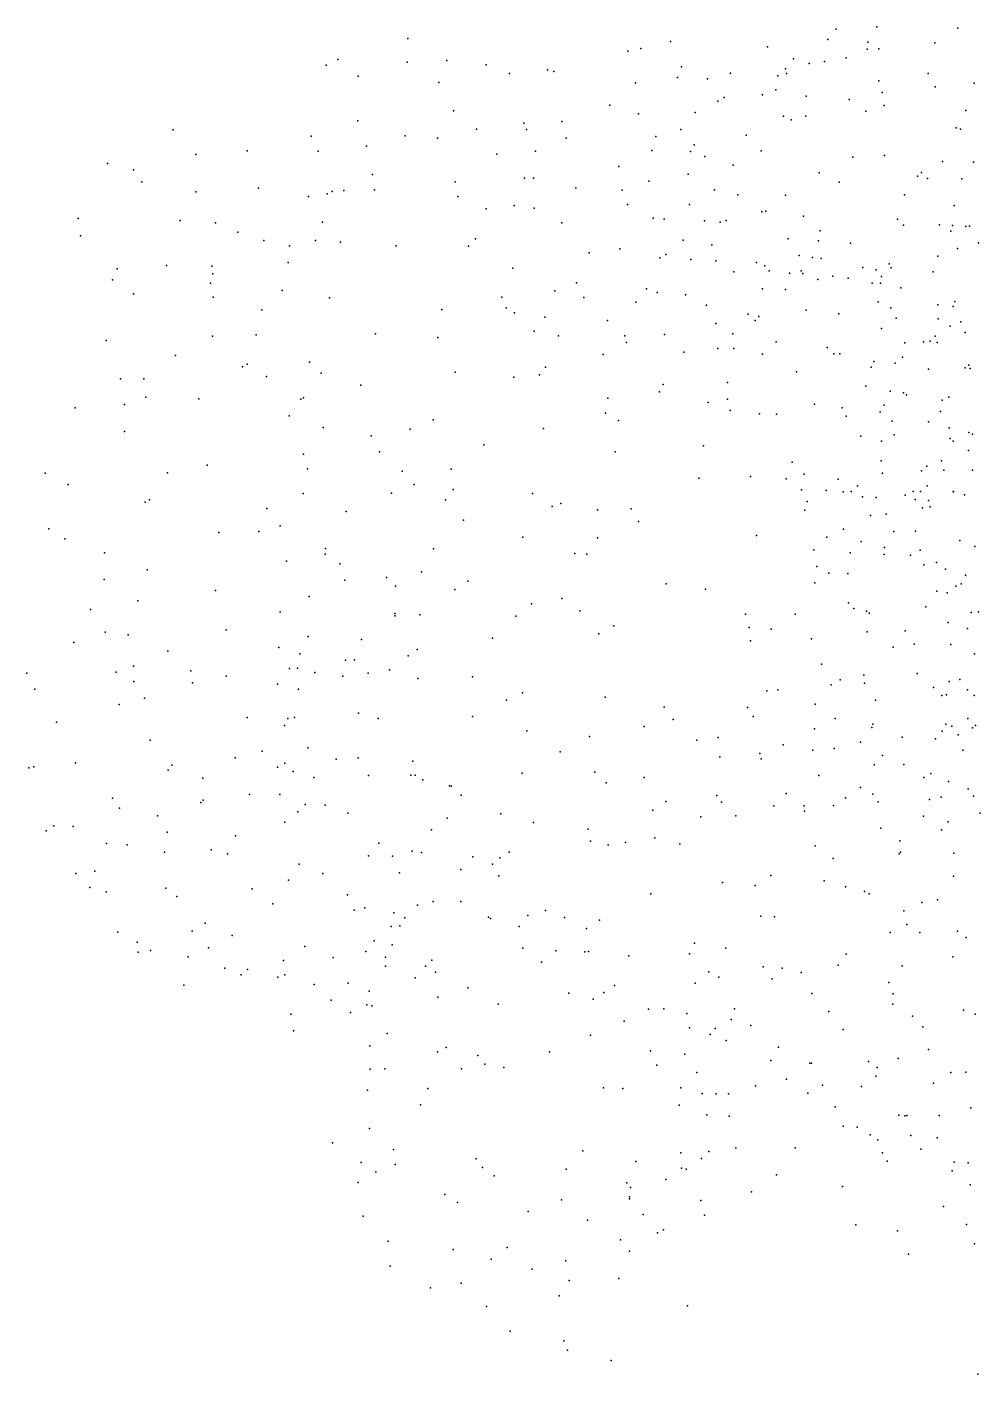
# Model space of a CAD drawing. Header units: metres. Extents: x -23.9 to 23.9, y -28.5 to 28.5.
# Drawn here: x -21.14 to -15.73, y -17.04 to -9.39 of the extents above; entities that cross this region are included whole.
import ezdxf

# ---------------------------------------------------------------- set-up
doc = ezdxf.new("R2010")
doc.units = ezdxf.units.M

msp = doc.modelspace()

# ---------------------------------------------------------------- linework, layer by layer
for p in [(-16.5499, -9.4036, 9.8483), (-16.3197, -9.3908, 8.9674), (-15.8585, -9.397, -2.3907), (-18.9819, -9.4565, -9.0982), (-17.4899, -9.474, -6.7053), (-16.5969, -9.4613, -7.1766), (-16.3706, -9.4769, 10.3378), (-15.9901, -9.4819, 10.4227), (-17.7325, -9.528, -4.9207), (-17.6587, -9.5125, -5.2647), (-16.94, -9.5043, -5.6689), (-16.374, -9.5171, -2.0011), (-16.3081, -9.5149, 9.4343), (-19.445, -9.6082, -9.4029), (-19.3796, -9.5761, -10.0134), (-18.9859, -9.5905, -8.3492), (-18.761, -9.5806, -10.2718), (-18.5377, -9.6066, -7.4653), (-18.1879, -9.6347, -7.3165), (-17.4281, -9.6175, -4.4033), (-16.8377, -9.6283, -7.6219), (-16.7925, -9.5721, -4.3213), (-16.7034, -9.5979, -8.3191), (-16.6158, -9.5877, -2.3241), (-16.4936, -9.567, -5.7619), (-19.2639, -9.6699, -8.7058), (-18.8051, -9.7064, -7.9744), (-18.4037, -9.6554, -10.1083), (-18.1527, -9.6436, -9.8741), (-17.6884, -9.7089, -7.4199), (-17.4515, -9.6787, -9.6641), (-17.2803, -9.6854, -9.1871), (-17.1502, -9.6538, -5.9521), (-16.8806, -9.6688, -2.0824), (-16.8316, -9.6554, -6.9835), (-16.3081, -9.6959, -1.5987), (-16.0281, -9.6546, -2.122), (-15.7659, -9.7096, -2.6101), (-16.9682, -9.7759, -7.302), (-16.8934, -9.7485, -6.3659), (-16.7201, -9.7844, -1.5802), (-16.2886, -9.7624, -2.5693), (-15.9885, -9.7315, -5.0762), (-17.8353, -9.835, -9.8426), (-17.2221, -9.8117, -7.5704), (-17.1853, -9.7921, -7.0256), (-16.4755, -9.803, -5.0344), (-16.2779, -9.8358, -6.2119), (-19.2651, -9.9242, -10.2325), (-18.7221, -9.8671, -7.6817), (-18.3234, -9.937, -4.945), (-18.1082, -9.9283, -10.188), (-17.6712, -9.8834, -5.2423), (-17.3499, -9.8774, -5.7779), (-16.8493, -9.8967, -8.254), (-16.8053, -9.9188, -2.5663), (-16.7228, -9.8964, -4.5471), (-16.3807, -9.8689, -5.3791), (-15.813, -9.8658, -1.8808), (-20.3139, -9.9752, -8.3619), (-19.5306, -10.0114, -8.8), (-18.9971, -10.0095, -7.2833), (-18.5926, -9.9716, -10.3789), (-18.308, -9.9722, -5.3664), (-17.5738, -10.0128, -7.0277), (-17.4309, -9.9739, -8.8092), (-17.0614, -10.0044, -1.8312), (-15.8691, -9.9634, -4.5666), (-15.844, -9.9712, -7.2681), (-19.8941, -10.0936, -8.4756), (-19.2159, -10.067, -6.9732), (-18.8126, -10.0213, -6.8218), (-18.0831, -10.0214, -7.0604), (-17.5965, -10.0927, -7.4359), (-17.3557, -10.0602, -4.8219), (-16.975, -10.0935, -4.7525), (-20.6866, -10.1661, -8.4994), (-20.1845, -10.1157, -8.715), (-19.491, -10.0966, -9.2054), (-18.4763, -10.1129, -7.2096), (-18.2563, -10.0959, -10.501), (-17.377, -10.0971, -9.3108), (-17.295, -10.1256, -8.1274), (-16.4556, -10.1294, -2.7415), (-16.2762, -10.121, -4.8483), (-15.9461, -10.1539, 2.5017), (-15.7705, -10.1581, 3.1088), (-20.5392, -10.2018, -7.8625), (-19.1829, -10.228, -8.0537), (-17.7834, -10.1837, -4.5149), (-17.3893, -10.2262, -6.7441), (-17.1355, -10.1759, -6.4265), (-16.6462, -10.2185, -6.5434), (-16.0881, -10.2385, -4.5598), (-16.0661, -10.2176, -5.9922), (-20.4912, -10.2704, -8.808), (-19.8291, -10.3055, -9.8007), (-19.3446, -10.3186, -7.6924), (-19.1715, -10.3146, -11.1275), (-18.7138, -10.2699, -10.5487), (-18.3202, -10.2485, -7.5379), (-18.269, -10.2497, -6.7558), (-18.027, -10.3046, -5.7547), (-17.7641, -10.3165, -9.8757), (-17.6131, -10.2661, -5.6398), (-17.2413, -10.3151, -5.3095), (-16.5325, -10.2718, -1.3776), (-16.0323, -10.2507, -2.6041), (-15.8361, -10.2523, -6.764), (-20.1846, -10.3263, -7.6941), (-19.545, -10.3534, -8.8212), (-19.4395, -10.338, -7.3148), (-19.4108, -10.3252, -10.7453), (-18.6983, -10.354, -6.4813), (-17.7355, -10.3994, -6.3683), (-17.382, -10.3996, -6.0341), (-17.1082, -10.3442, -1.9482), (-16.8379, -10.3453, -5.1919), (-16.1622, -10.343, -1.4377), (-18.5364, -10.4231, -5.467), (-18.3781, -10.4049, -10.6512), (-18.2637, -10.4192, -4.4831), (-17.5891, -10.4759, -4.5233), (-16.9716, -10.4398, -7.8168), (-16.9498, -10.4374, -1.6621), (-16.736, -10.4645, -7.5075), (-15.8799, -10.4036, -9.1337), (-20.8534, -10.479, -8.017), (-20.2749, -10.4899, -8.9672), (-20.0731, -10.5035, -10.3216), (-19.4659, -10.4995, -6.7518), (-18.1081, -10.5019, -6.1748), (-17.5258, -10.4828, -9.5747), (-17.2972, -10.491, -9.1834), (-17.2089, -10.4995, -7.4706), (-17.1753, -10.4899, -6.86), (-16.6404, -10.5483, -7.9911), (-16.2023, -10.4811, -6.1811), (-16.1681, -10.5151, 2.297), (-15.963, -10.5147, -1.67), (-15.8981, -10.5496, -9.7237), (-15.8895, -10.5185, 3.127), (-15.8132, -10.524, -7.2369), (-15.7928, -10.5208, 2.0075), (-20.8397, -10.5766, -8.6357), (-19.9466, -10.5563, -7.5935), (-19.7989, -10.6037, -9.5441), (-19.5056, -10.6023, -8.0899), (-19.3629, -10.6117, -9.4321), (-18.5966, -10.5942, -10.8743), (-17.4183, -10.6011, -8.7212), (-17.2553, -10.6282, -8.0208), (-16.8217, -10.5928, -7.0612), (-16.6494, -10.6046, -5.3162), (-16.469, -10.6176, -9.2587), (-15.7416, -10.6158, -10.47), (-19.6525, -10.6333, -7.7484), (-19.0486, -10.634, -6.4093), (-18.6366, -10.6352, -5.033), (-17.9513, -10.6737, -4.4284), (-17.7773, -10.6499, -9.7486), (-17.5513, -10.7009, -5.8254), (-17.5173, -10.6822, -7.7343), (-16.7596, -10.6876, -2.4962), (-16.6836, -10.6998, -8.6805), (-15.9726, -10.6921, -2.1814), (-15.8608, -10.649, -5.6976), (-20.6319, -10.7648, -8.8752), (-20.3523, -10.7447, -7.5045), (-20.0935, -10.7485, -9.8015), (-19.6615, -10.7284, -8.8765), (-18.3864, -10.7596, -6.4638), (-17.3747, -10.7106, -4.8043), (-17.2324, -10.7176, -6.5829), (-17.1309, -10.7804, -10.4639), (-17.0024, -10.7283, -8.2455), (-16.9541, -10.7476, -5.5057), (-16.9306, -10.7758, -9.4049), (-16.7485, -10.7749, -1.832), (-16.6357, -10.7061, -6.6169), (-16.3995, -10.757, -6.0627), (-16.3222, -10.769, -8.0315), (-16.2489, -10.7353, -8.785), (-16.237, -10.7577, -5.0954), (-15.9997, -10.781, -6.4145), (-20.6587, -10.8269, -7.7707), (-20.1017, -10.8447, -7.1647), (-20.0885, -10.7925, -9.4116), (-18.025, -10.8437, -10.4223), (-16.8145, -10.7882, -2.8379), (-16.7396, -10.7906, -10.3358), (-16.6545, -10.8236, -10.8261), (-16.5692, -10.8057, -9.5743), (-16.4814, -10.8165, -5.696), (-16.3457, -10.8461, -6.8886), (-16.299, -10.8456, 1.9273), (-16.2927, -10.8068, -7.5325), (-20.5391, -10.9049, -9.2864), (-20.0858, -10.9241, -10.4441), (-19.6955, -10.8877, -9.3153), (-19.4269, -10.9281, -6.7637), (-18.4483, -10.9243, -5.3454), (-18.1477, -10.8883, -11.3534), (-17.9823, -10.9268, -9.6424), (-17.6261, -10.8783, -4.6299), (-17.5666, -10.8982, -9.1822), (-17.4059, -10.911, -5.0989), (-16.9673, -10.8777, -10.9981), (-16.8377, -10.8803, -5.9008), (-16.1835, -10.8723, -2.59), (-19.8095, -10.9968, -11.1677), (-18.7888, -10.9954, -6.4131), (-18.4242, -10.9846, -10.9964), (-17.688, -10.9529, -5.5492), (-17.2864, -10.9702, -10.2299), (-16.7211, -10.9989, -10.0459), (-16.3124, -10.9506, -6.4181), (-16.2395, -10.985, -12.0541), (-15.9721, -10.9677, -4.987), (-15.8859, -10.9784, 1.6837), (-15.877, -10.9485, -12.0786), (-18.3761, -11.0134, -4.8961), (-18.2044, -11.0387, -5.7615), (-17.848, -11.0575, -11.5288), (-17.2326, -11.0738, -9.232), (-17.049, -11.0204, -2.9972), (-17.0098, -11.0568, -2.2554), (-16.9885, -11.0343, -11.9353), (-16.534, -11.0188, -2.1091), (-16.2102, -11.0443, -3.0943), (-15.9702, -11.0468, -11.3437), (-15.8417, -11.0646, -7.2159), (-20.0901, -11.1459, -10.1164), (-19.8417, -11.139, -10.8072), (-19.1652, -11.1327, -11.5544), (-18.8104, -11.1543, -11.5738), (-18.2638, -11.1181, -11.8695), (-18.127, -11.1434, -5.3012), (-17.7504, -11.1444, -4.9537), (-17.5249, -11.1361, -10.6324), (-17.1374, -11.1334, -11.1594), (-16.2928, -11.1031, -10.4598), (-15.9888, -11.1457, -2.4721), (-15.9021, -11.0891, -8.8511), (-15.8182, -11.1261, -8.2329), (-20.6943, -11.1706, -8.1983), (-17.7411, -11.1815, -11.1347), (-17.4151, -11.2367, -11.6249), (-17.2211, -11.2156, -2.4678), (-17.1312, -11.2156, -9.9404), (-16.8906, -11.1786, -11.5582), (-16.6007, -11.211, -12.0691), (-16.1595, -11.1835, -9.8129), (-16.0542, -11.1782, -7.783), (-16.0155, -11.1742, -12.3871), (-15.976, -11.183, -2.859), (-20.3005, -11.2563, -7.0976), (-19.8928, -11.305, -10.3654), (-19.5397, -11.2936, -9.5135), (-17.8727, -11.2495, -5.6432), (-16.9682, -11.2485, -12.4444), (-16.5636, -11.2468, -11.1589), (-16.529, -11.2469, -11.5249), (-16.3353, -11.2894, -12.3776), (-16.2147, -11.3003, 2.8971), (-16.1739, -11.2647, -12.82), (-15.797, -11.3098, 3.0187), (-20.6133, -11.3878, -7.782), (-20.4797, -11.3883, -9.4599), (-19.9197, -11.3203, -7.0004), (-19.7847, -11.3748, -9.8671), (-19.4739, -11.3558, -11.3676), (-18.7124, -11.3508, -12.1558), (-18.3793, -11.3788, -6.0329), (-18.2341, -11.3659, -10.4255), (-18.2005, -11.3229, -12.5045), (-16.7747, -11.3488, -2.0033), (-16.3522, -11.3223, -3.3007), (-16.0253, -11.333, 1.6117), (-15.8173, -11.3252, -9.2529), (-15.7886, -11.3289, 1.1307), (-19.2488, -11.424, -6.7708), (-17.5524, -11.4627, -11.3473), (-17.5317, -11.4202, -10.8794), (-17.1664, -11.4096, -6.1905), (-16.3824, -11.4295, 2.0908), (-16.2427, -11.458, -6.0732), (-16.1668, -11.4673, -10.3037), (-20.5892, -11.5344, -8.4985), (-20.4682, -11.4929, -7.312), (-20.1676, -11.5011, -9.5479), (-19.5883, -11.5037, -10.6859), (-19.5734, -11.4967, -10.2348), (-17.8467, -11.4974, -10.3721), (-17.2757, -11.5233, -2.653), (-17.1676, -11.5037, -3.0283), (-16.6739, -11.533, -12.5043), (-16.2784, -11.5382, -10.9898), (-16.1506, -11.48, -2.1404), (-15.949, -11.5101, -9.9399), (-15.9106, -11.4923, -7.8661), (-20.8692, -11.5529, -8.8756), (-19.6559, -11.5979, -7.1556), (-18.8382, -11.6214, -12.3949), (-17.8595, -11.5837, -5.8162), (-17.1518, -11.5681, -9.3954), (-16.9846, -11.5872, -2.1254), (-16.8879, -11.588, -3.2672), (-16.5161, -11.5537, -6.3454), (-16.4927, -11.5995, -2.0072), (-16.3003, -11.5747, -7.1499), (-15.9571, -11.5742, -2.883), (-20.591, -11.6879, -9.6246), (-19.4616, -11.6654, -11.0553), (-18.9685, -11.6744, -11.3218), (-18.2107, -11.6702, -6.2463), (-17.7852, -11.625, -10.7664), (-16.2315, -11.6286, -3.2068), (-16.0263, -11.6321, -9.2349), (-15.909, -11.6664, 1.1091), (-15.7959, -11.6926, -1.1405), (-19.19, -11.7117, -9.9603), (-18.5499, -11.7623, -12.7221), (-17.3022, -11.7682, -5.9735), (-16.4095, -11.7132, -13.0777), (-16.2921, -11.7422, -5.6694), (-16.2202, -11.7064, 1.9747), (-15.9028, -11.7275, -7.2354), (-15.8851, -11.7427, -8.5382), (-15.7767, -11.7029, -5.669), (-19.5739, -11.8168, -7.5097), (-19.142, -11.8029, -6.9118), (-17.8038, -11.8018, -12.6074), (-15.7987, -11.7951, 2.5956), (-21.0405, -11.9244, -9.2819), (-20.3457, -11.9211, -9.7358), (-20.1217, -11.8791, -7.4159), (-19.5507, -11.9001, -10.4827), (-19.0146, -11.9118, -7.7854), (-18.736, -11.9018, -7.3935), (-16.7998, -11.8619, -8.7028), (-16.7312, -11.9289, -7.0133), (-16.2936, -11.8547, -7.7819), (-16.2861, -11.9235, -6.7454), (-16.0661, -11.9111, -1.21), (-16.0361, -11.8835, 1.4638), (-15.9525, -11.8534, -5.3632), (-15.938, -11.9073, -9.7125), (-15.7755, -11.9068, 0.2033), (-20.9103, -11.9881, -8.5954), (-18.9453, -11.9874, -12.0546), (-17.329, -11.9513, -12.5489), (-17.0369, -11.9432, -2.6252), (-16.8333, -11.9566, -6.5022), (-16.539, -11.9573, -3.7605), (-16.4295, -11.9953, -6.266), (-16.0339, -11.9965, -0.8147), (-20.4472, -12.0747, -7.6567), (-19.5758, -12.0389, -7.9087), (-19.0741, -12.0379, -11.5012), (-18.7687, -12.0745, -12.602), (-18.724, -12.0159, -6.6103), (-18.2731, -12.04, -6.9654), (-16.7469, -12.0192, -2.3535), (-16.6058, -12.0214, -5.8685), (-16.5101, -12.0295, -7.9765), (-16.4643, -12.0271, -9.1789), (-16.4013, -12.0579, -5.385), (-16.3234, -12.0617, -4.0884), (-16.1576, -12.0481, 0.6597), (-16.1137, -12.0277, -8.2613), (-16.1024, -12.0731, 1.7579), (-16.0717, -12.0277, -13.2271), (-16.0263, -12.0796, -1.5404), (-15.885, -12.0294, -10.5803), (-15.8848, -12.028, -3.12), (-15.8213, -12.0469, -4.0124), (-20.4722, -12.0891, -8.3435), (-19.7813, -12.1252, -7.4962), (-19.3309, -12.1415, -10.2344), (-18.1627, -12.1136, -6.6233), (-18.1127, -12.0954, -12.9581), (-17.9058, -12.1325, -7.1216), (-17.7139, -12.1272, -12.4898), (-16.7271, -12.1333, -3.5313), (-16.7153, -12.0846, -12.897), (-16.2666, -12.1565, -8.9175), (-16.0592, -12.1198, -9.9895), (-16.0154, -12.1158, 2.1869), (-19.7065, -12.2225, -11.3143), (-18.666, -12.1909, -11.4289), (-17.6715, -12.1973, -11.9661), (-16.355, -12.1645, -7.2729), (-21.0192, -12.2404, -8.8527), (-20.9289, -12.2971, -9.4021), (-20.054, -12.2605, -7.2656), (-19.8269, -12.2549, -10.6633), (-18.3291, -12.2862, -13.148), (-17.9048, -12.2901, -6.2507), (-17.0025, -12.2785, -12.8905), (-16.6026, -12.2863, -5.5536), (-16.5084, -12.2424, -6.8904), (-16.2218, -12.2555, -6.6527), (-16.1002, -12.2536, -7.5123), (-15.8472, -12.3059, -8.3234), (-20.7044, -12.3765, -7.6502), (-19.4504, -12.3844, -7.8335), (-19.4485, -12.3505, -11.5205), (-18.8367, -12.3529, -12.8257), (-18.0331, -12.3804, -6.7997), (-17.9654, -12.3838, -13.1263), (-16.6763, -12.3584, -3.9833), (-16.4714, -12.3753, -4.54), (-16.4089, -12.3121, -9.4201), (-16.2772, -12.3862, -12.9142), (-16.2765, -12.3452, -9.8282), (-16.0725, -12.361, -0.7234), (-15.7631, -12.3398, 1.3461), (-19.6697, -12.4229, -10.4073), (-19.3674, -12.4376, -7.12), (-16.6605, -12.4543, -6.6215), (-16.1282, -12.3892, 0.3526), (-16.052, -12.4448, 1.115), (-15.9809, -12.4301, -8.9224), (-20.7062, -12.5281, -8.1453), (-20.462, -12.4718, -8.4396), (-19.3385, -12.5304, -10.2419), (-19.1031, -12.5155, -11.6985), (-18.9036, -12.4836, -12.3338), (-18.6407, -12.5367, -13.1256), (-16.5908, -12.4916, -4.9567), (-16.4829, -12.4929, -2.9793), (-15.9288, -12.4679, -10.6734), (-15.8163, -12.5032, -12.7855), (-20.0739, -12.5907, -9.3124), (-19.0513, -12.5659, -7.6561), (-18.7152, -12.5843, -7.2741), (-17.5156, -12.5513, -6.3859), (-17.2925, -12.5832, -6.7356), (-16.6712, -12.5456, -5.9507), (-15.9783, -12.5943, -7.7328), (-15.9195, -12.6033, 0.1652), (-15.8711, -12.5658, -2.9479), (-15.8402, -12.5516, -1.9282), (-20.5152, -12.6479, -8.7773), (-19.5412, -12.6238, -6.8774), (-18.2801, -12.6663, -6.6525), (-18.108, -12.6354, -7.3558), (-16.4806, -12.6589, -10.1634), (-16.4499, -12.6926, -5.3171), (-16.0418, -12.6833, -1.5468), (-20.7822, -12.6968, -7.8303), (-19.7056, -12.7111, -11.1073), (-19.0556, -12.7197, -13.3141), (-19.0533, -12.7332, -6.6581), (-18.9131, -12.7275, -12.9706), (-18.3678, -12.7349, -13.2323), (-18.0049, -12.7049, -6.3942), (-17.064, -12.7234, -6.3532), (-16.7825, -12.7233, -10.4049), (-16.3781, -12.7065, -12.6972), (-16.3627, -12.7182, -9.1649), (-15.7834, -12.7143, -8.7942), (-15.7423, -12.7116, 1.8313), (-20.6989, -12.827, -9.155), (-20.5697, -12.8416, -7.3825), (-20.0131, -12.8125, -9.0395), (-17.8981, -12.8367, -13.1002), (-17.8118, -12.7911, -12.0591), (-17.0433, -12.7996, -11.8428), (-16.9183, -12.81, -6.0483), (-16.3735, -12.8254, -11.3579), (-16.1583, -12.8186, -11.0861), (-15.9145, -12.7706, -12.3493), (-15.8037, -12.8048, -10.5389), (-20.8774, -12.8853, -9.843), (-19.714, -12.9127, -6.8366), (-19.5482, -12.8501, -10.6277), (-19.2443, -12.8689, -11.9359), (-18.5012, -12.8604, -7.2631), (-17.0362, -12.8758, -6.9047), (-16.6904, -12.8649, -3.4359), (-16.2267, -12.9119, -5.5207), (-16.1078, -12.8949, -3.0277), (-15.8988, -12.8962, -2.0448), (-20.3446, -12.9333, -8.4748), (-19.5946, -12.9498, -8.8375), (-19.3358, -12.9849, -12.7032), (-19.2851, -12.9828, -13.7801), (-18.9793, -12.961, -14.435), (-18.9284, -12.9253, -13.7444), (-15.7647, -12.9497, 1.0057), (-21.1439, -13.0585, -9.4258), (-20.6367, -13.0542, -7.7955), (-20.5389, -13.0197, -10.1624), (-20.2138, -13.0462, -7.3028), (-20.0121, -13.0757, -10.0366), (-19.6535, -13.0318, -10.1466), (-19.6081, -13.031, -13.2166), (-19.5101, -13.0561, -14.1201), (-19.2066, -13.0588, -6.5416), (-19.0855, -13.0395, -11.3489), (-16.6326, -13.0078, -12.2012), (-16.3929, -13.0699, -3.329), (-16.0896, -13.0605, -0.3333), (-21.0997, -13.1507, -9.8473), (-20.537, -13.1073, -8.8844), (-20.2031, -13.1147, -8.9913), (-19.7224, -13.1209, -9.6136), (-19.6029, -13.1493, -12.8781), (-19.3512, -13.077, -14.4677), (-18.9253, -13.0889, -12.5245), (-18.6151, -13.0805, -13.6386), (-16.5784, -13.1252, -4.8726), (-16.5269, -13.0966, -9.0796), (-16.3884, -13.115, -3.676), (-15.9972, -13.1405, -3.4103), (-15.9079, -13.1057, 0.4509), (-15.8486, -13.0942, -11.1342), (-20.4763, -13.2012, -10.5919), (-18.4223, -13.2121, -14.0835), (-18.33, -13.1712, -13.3459), (-17.8619, -13.1947, -6.1955), (-16.9432, -13.1591, -11.3723), (-16.8818, -13.154, -9.838), (-16.326, -13.2123, -4.3763), (-15.9504, -13.1859, -1.2367), (-15.9237, -13.1815, -6.0237), (-15.8047, -13.1535, -10.5803), (-15.7668, -13.1854, -12.1321), (-20.6196, -13.2371, -8.1381), (-19.262, -13.2854, -10.83), (-18.6148, -13.3056, -6.6006), (-17.5257, -13.2515, -5.8753), (-17.0527, -13.2533, -7.2787), (-17.0206, -13.3052, -9.5394), (-16.6686, -13.2345, -5.8342), (-20.9754, -13.3371, -10.1987), (-19.8931, -13.3116, -8.8329), (-19.6822, -13.3558, -13.379), (-19.663, -13.3156, -6.7929), (-19.6248, -13.3115, -14.3271), (-19.1498, -13.3164, -11.8009), (-17.6404, -13.3621, -12.0078), (-17.4758, -13.323, -11.695), (-16.673, -13.3758, -9.3563), (-16.5549, -13.3168, -7.2272), (-16.3476, -13.3679, -4.746), (-16.3413, -13.3482, -0.0786), (-15.9267, -13.3485, -1.6291), (-15.8934, -13.3605, -4.4298), (-15.8034, -13.3166, -1.979), (-15.7769, -13.3693, 0.6507), (-15.7583, -13.3554, 1.5545), (-20.4445, -13.4403, -8.7123), (-18.3053, -13.3865, -12.6417), (-17.9501, -13.4178, -12.9097), (-17.3402, -13.4396, -7.2887), (-17.2198, -13.4241, -12.0312), (-16.4109, -13.451, -7.5702), (-16.1756, -13.4229, -5.9277), (-15.9865, -13.4317, -0.8369), (-15.9489, -13.388, -5.1327), (-15.858, -13.4087, -6.28), (-19.8089, -13.5019, -15.4446), (-19.5494, -13.4824, -15.2021), (-18.1169, -13.5056, -12.1407), (-17.2113, -13.5333, -5.7903), (-16.9841, -13.5156, -11.7372), (-16.8502, -13.4668, -7.0621), (-16.683, -13.4968, -11.4516), (-16.5605, -13.4876, -10.8304), (-16.2878, -13.5258, -11.4758), (-15.8305, -13.4958, 1.2396), (-21.1333, -13.5963, -9.86), (-21.1051, -13.5916, -9.1597), (-20.869, -13.5673, -10.6128), (-20.3428, -13.6106, -10.8028), (-20.3215, -13.5805, -7.603), (-19.962, -13.5396, -14.8194), (-19.7223, -13.5919, -13.9764), (-19.6807, -13.5709, -7.2277), (-19.3887, -13.5482, -15.5012), (-19.2628, -13.5398, -12.5346), (-18.9532, -13.5588, -14.7674), (-16.9754, -13.5458, -9.7777), (-16.3346, -13.5798, 0.7044), (-16.166, -13.5779, 1.1637), (-20.1459, -13.6548, -15.0808), (-19.6325, -13.6164, -12.924), (-19.5158, -13.651, -6.762), (-19.2058, -13.6391, -15.1492), (-18.9646, -13.6376, -10.2772), (-18.94, -13.6385, -11.3483), (-18.8959, -13.665, -11.797), (-18.3318, -13.6267, -13.8676), (-17.9204, -13.6217, -6.4291), (-17.8563, -13.6819, -13.5234), (-17.639, -13.6522, -6.0008), (-16.6481, -13.6406, -7.9661), (-16.053, -13.6514, -10.6447), (-16.0117, -13.6294, -6.5001), (-15.9129, -13.6738, -8.9025), (-19.881, -13.7485, -15.7939), (-19.7091, -13.7469, -10.6537), (-18.746, -13.698, -12.5609), (-18.7347, -13.701, -6.2638), (-18.679, -13.751, -10.9463), (-17.2278, -13.7528, -10.1722), (-16.8343, -13.7415, -10.4576), (-16.4117, -13.7087, -10.2315), (-16.3419, -13.7451, -6.6624), (-15.9546, -13.7634, -0.6694), (-15.8006, -13.7148, -10.342), (-15.7706, -13.758, -10.9811), (-20.6573, -13.7681, -14.5844), (-20.6193, -13.8251, -14.2352), (-20.1559, -13.7932, -15.5643), (-20.1428, -13.7801, -13.9668), (-19.5645, -13.8037, -13.3129), (-19.4515, -13.8091, -15.8615), (-17.5908, -13.8373, -7.9774), (-17.5162, -13.7881, -7.5646), (-17.2014, -13.7921, -7.0348), (-16.9036, -13.8117, -12.0713), (-16.7314, -13.8119, -9.4209), (-16.5647, -13.8108, 0.9678), (-16.4975, -13.7665, -6.3192), (-16.3124, -13.7886, 0.357), (-16.021, -13.7766, -1.1967), (-20.4023, -13.8697, -7.9399), (-19.6798, -13.9057, -13.7981), (-19.6064, -13.8462, -7.7129), (-19.3224, -13.8536, -6.3963), (-18.7587, -13.8824, -14.6342), (-18.4528, -13.8567, -12.1415), (-18.2683, -13.9064, -6.5502), (-17.3179, -13.875, -12.4489), (-17.1194, -13.8689, -7.7746), (-16.73, -13.8426, -11.6185), (-16.054, -13.8707, -9.9045), (-15.9135, -13.9023, -7.5601), (-15.7331, -13.8546, -1.6459), (-21.0345, -13.9542, -10.1882), (-20.9915, -13.9256, -9.483), (-20.8806, -13.9297, -8.803), (-20.3472, -13.9613, -10.7581), (-19.9592, -13.9831, -7.7833), (-18.8479, -13.9475, -11.2188), (-17.9586, -13.9454, -12.3148), (-17.5789, -13.9933, -6.7805), (-16.2971, -13.9382, -11.8433), (-15.9515, -13.9478, 1.4923), (-20.693, -14.0263, -10.6569), (-20.5741, -14.0344, -8.4492), (-20.0989, -14.0625, -15.8031), (-19.1467, -14.0248, -12.9002), (-18.9578, -14.0694, -6.2795), (-17.9448, -14.0128, -12.6829), (-17.8449, -14.0343, -13.501), (-17.7468, -14.021, -13.1645), (-17.4367, -14.0287, -6.3228), (-16.6694, -14.0383, -7.9553), (-16.1894, -14.0115, -0.172), (-20.3625, -14.0761, -13.9093), (-20.0057, -14.0849, -8.145), (-19.5977, -14.1426, -10.4982), (-19.2055, -14.0952, -10.3304), (-19.0684, -14.098, -9.8465), (-18.9031, -14.0765, -8.005), (-18.6135, -14.1016, -14.1756), (-18.5005, -14.1435, -7.7223), (-18.4598, -14.1068, -8.1697), (-18.4064, -14.0749, -12.4225), (-16.5664, -14.1107, -9.9286), (-16.1921, -14.0841, -9.1547), (-16.1844, -14.0759, -7.7545), (-15.8811, -14.0807, -11.7348), (-20.8668, -14.1961, -10.015), (-20.7592, -14.1824, -14.3541), (-19.4648, -14.1968, -6.8373), (-19.0285, -14.1918, -13.1719), (-18.68, -14.1732, -11.8245), (-18.465, -14.21, -10.6373), (-16.9204, -14.208, -7.6751), (-15.8845, -14.212, -0.835), (-20.7867, -14.2753, -8.7269), (-20.3562, -14.2802, -10.4895), (-19.865, -14.2831, -13.7866), (-19.6591, -14.2342, -9.5089), (-17.1956, -14.2465, -12.3638), (-17.0106, -14.2647, -9.1573), (-16.6177, -14.2386, -9.2604), (-16.4967, -14.2717, -8.2183), (-16.3883, -14.2991, 1.3759), (-20.6946, -14.301, -14.8535), (-20.2931, -14.3269, -9.8569), (-19.7486, -14.3682, -10.1104), (-19.325, -14.3177, -9.9405), (-18.927, -14.3752, -10.7914), (-18.8372, -14.3555, -12.2899), (-18.681, -14.3551, -14.447), (-17.6029, -14.3111, -7.1701), (-16.3626, -14.3118, 0.2826), (-16.0634, -14.361, -11.8059), (-15.9751, -14.3451, -9.7561), (-19.287, -14.4048, -8.1014), (-19.2249, -14.3912, -15.7956), (-19.0619, -14.4203, -14.9585), (-18.9992, -14.4485, -11.233), (-18.5235, -14.445, -6.8588), (-18.5129, -14.4508, -9.7266), (-18.3001, -14.4354, -10.4434), (-18.1997, -14.4056, -7.627), (-18.092, -14.4459, -6.8799), (-16.9777, -14.4378, 0.2292), (-16.8996, -14.4419, 0.6222), (-16.1656, -14.4091, -8.6668), (-20.2053, -14.5244, -15.4197), (-20.1327, -14.4787, -9.5468), (-19.0771, -14.4974, -7.0756), (-19.0265, -14.4931, -6.714), (-18.3504, -14.4962, -7.2872), (-17.9668, -14.5083, -7.9389), (-17.8933, -14.4614, -13.2827), (-16.1494, -14.4849, 0.0113), (-15.8621, -14.5228, -8.9786), (-20.6281, -14.5302, -9.2777), (-20.5183, -14.5866, -14.2053), (-19.978, -14.5473, -8.338), (-19.1719, -14.5792, -11.9822), (-19.0707, -14.6015, -13.0909), (-17.3537, -14.5916, -9.9159), (-16.2443, -14.5314, -0.6398), (-16.0748, -14.5303, 1.4052), (-15.8121, -14.5601, -1.4608), (-20.513, -14.6428, -14.7869), (-20.4427, -14.6339, -8.8579), (-20.2277, -14.6692, -9.2458), (-20.114, -14.6181, -8.6499), (-19.567, -14.6113, -15.8133), (-19.4053, -14.6738, -14.8766), (-19.2205, -14.6382, -15.5602), (-19.1089, -14.671, -13.6958), (-18.3294, -14.6197, -8.1057), (-18.1421, -14.6357, -13.4958), (-17.9767, -14.6408, -12.1576), (-17.9553, -14.6387, -11.661), (-17.7278, -14.6631, -11.9219), (-17.3817, -14.6519, -12.0002), (-17.1762, -14.6199, -9.2724), (-16.4927, -14.6549, -9.3837), (-15.8871, -14.6685, -7.9204), (-20.0209, -14.733, -14.9034), (-19.8918, -14.7417, -15.5565), (-19.6873, -14.691, -13.7832), (-19.1079, -14.7221, -11.0619), (-18.8822, -14.7218, -8.3685), (-18.8456, -14.6875, -13.3969), (-18.8252, -14.7567, -14.0872), (-18.2226, -14.7, -10.0473), (-17.273, -14.7554, -7.7766), (-16.9642, -14.7254, -9.9913), (-16.8559, -14.7342, -0.6042), (-16.7485, -14.7585, -8.0092), (-16.5379, -14.7173, -0.3576), (-16.1749, -14.7202, -9.6843), (-20.2526, -14.8303, -14.5705), (-19.9279, -14.7706, -14.2341), (-19.7194, -14.7843, -8.3109), (-19.6795, -14.7706, -14.6263), (-19.5129, -14.8272, -15.1937), (-19.3202, -14.819, -8.3167), (-18.9409, -14.7879, -14.5409), (-17.8092, -14.8315, -13.0931), (-17.3504, -14.8186, 0.5894), (-17.2157, -14.785, -0.0364), (-16.914, -14.7951, 0.9921), (-16.2516, -14.8149, -1.0496), (-19.2014, -14.8643, -12.2248), (-18.8105, -14.8991, -9.6979), (-18.6408, -14.8459, -10.36), (-18.0676, -14.8758, -8.2284), (-17.9301, -14.9105, -9.4934), (-17.8682, -14.8723, -12.5417), (-16.6881, -14.8771, -11.8658), (-16.227, -14.8796, -11.6282), (-19.4173, -14.9161, -9.606), (-19.3075, -14.9859, -14.3821), (-19.2141, -14.9415, -13.9874), (-19.1862, -14.9474, -11.6322), (-18.4687, -14.9374, -8.0801), (-17.6145, -14.967, -9.739), (-17.5282, -14.9636, -11.9082), (-17.127, -14.964, -8.0662), (-16.5919, -14.9802, -9.3929), (-16.2278, -14.9378, -8.2042), (-15.8276, -14.9722, 1.3562), (-19.6462, -14.9942, -8.7184), (-17.7529, -15.0338, -12.2286), (-17.3977, -14.9918, -9.0277), (-17.1469, -15.0246, -10.1921), (-17.0345, -15.06, -9.3084), (-16.1159, -15.0068, -0.0105), (-15.7615, -14.9952, -1.8642), (-19.6298, -15.0902, -9.1557), (-19.0984, -15.1043, -10.9179), (-17.9437, -15.1133, -12.8353), (-17.382, -15.0725, 0.1091), (-17.2648, -15.1108, 0.8334), (-17.2374, -15.0753, -0.7596), (-16.5095, -15.0827, -0.9617), (-16.0573, -15.0667, -11.3769), (-19.1966, -15.1737, -9.5861), (-18.8136, -15.2084, -10.3558), (-18.7634, -15.1835, -13.0399), (-18.1777, -15.2082, -13.1091), (-17.6033, -15.202, -10.4458), (-17.1743, -15.1444, -11.7047), (-16.8764, -15.1819, -1.0299), (-16.0261, -15.1961, -8.0658), (-18.5841, -15.2291, -9.3485), (-18.5437, -15.2783, -7.9191), (-17.5686, -15.2843, -9.5675), (-17.4082, -15.2214, 0.5203), (-16.9213, -15.2583, -8.2997), (-16.6996, -15.2727, -9.2237), (-16.6905, -15.2723, -11.6542), (-16.3659, -15.2628, -9.5876), (-16.1973, -15.2461, -1.3275), (-19.1946, -15.3065, -8.3119), (-19.1117, -15.3051, -12.1258), (-18.6761, -15.3045, -12.5069), (-18.4361, -15.2984, -12.7773), (-17.3411, -15.3256, -12.0113), (-16.8323, -15.3645, 0.9993), (-16.3242, -15.346, -8.3088), (-16.3181, -15.2984, -11.266), (-15.8981, -15.3262, 0.1407), (-15.8139, -15.3237, -11.4574), (-19.2115, -15.4271, -9.1208), (-18.8678, -15.4162, -9.7814), (-17.8714, -15.4131, -12.4705), (-17.7606, -15.4174, -8.0752), (-17.4323, -15.4125, -0.4206), (-17.3116, -15.4446, -9.2213), (-17.2315, -15.4461, -8.3945), (-17.1617, -15.4467, -0.9209), (-17.0083, -15.4011, -8.668), (-16.7106, -15.4441, -10.3204), (-16.6285, -15.3981, -8.4888), (-16.4054, -15.4061, -10.8129), (-15.9974, -15.3872, 1.1937), (-18.9098, -15.5103, -8.0149), (-17.4412, -15.5109, -9.9128), (-16.556, -15.5215, -1.1883), (-17.2845, -15.5661, -11.6331), (-17.1581, -15.5737, 0.5991), (-16.195, -15.568, 0.4262), (-16.1603, -15.5724, -9.8012), (-16.1495, -15.5701, 0.8515), (-15.9644, -15.5702, -11.0712), (-15.7852, -15.5272, -8.2546), (-19.1991, -15.6442, -8.5102), (-16.5098, -15.6304, 0.7038), (-16.4301, -15.6363, -10.0117), (-19.4088, -15.725, -10.8287), (-16.3561, -15.6788, -10.5093), (-16.314, -15.7074, -1.4444), (-16.1267, -15.6832, -8.4072), (-15.9772, -15.6962, -1.5305), (-19.0626, -15.7631, -8.8889), (-18.5946, -15.8164, -11.6307), (-17.9874, -15.7708, -12.4418), (-17.4311, -15.7821, -9.2797), (-17.315, -15.8145, -8.3715), (-17.2719, -15.7751, -0.5655), (-17.1197, -15.7542, 0.0518), (-16.7824, -15.7532, 0.2369), (-16.2865, -15.7827, -9.1748), (-16.2613, -15.8285, -8.7229), (-16.0701, -15.7612, -0.1518), (-19.2473, -15.836, -9.4801), (-19.1639, -15.889, -10.3967), (-19.0544, -15.8473, -9.9912), (-18.5586, -15.8649, -8.1132), (-18.0819, -15.8737, -8.2245), (-17.6864, -15.831, -9.6722), (-17.4287, -15.8681, -10.1473), (-17.4016, -15.8752, -10.9722), (-15.8922, -15.8834, -9.6562), (-15.8802, -15.8341, -10.0369), (-15.8008, -15.8387, -8.6564), (-19.2629, -15.9501, -11.2171), (-18.4912, -15.9133, -12.0032), (-17.7388, -15.9517, -12.2898), (-17.7167, -15.9778, -8.2398), (-17.5178, -15.9334, -11.4631), (-16.8893, -15.9075, -0.7933), (-16.5149, -15.9722, -0.1302), (-15.7895, -15.9637, -1.4352), (-18.7722, -16.0182, -8.4451), (-18.1097, -16.048, -12.2268), (-17.7229, -16.0429, -11.1896), (-17.7227, -16.0312, -9.9591), (-17.3176, -16.0516, -10.6648), (-17.0312, -16.0038, -0.3524), (-18.6989, -16.064, -10.3149), (-18.2984, -16.1147, -11.659), (-17.6459, -16.1326, -11.9001), (-15.9399, -16.0863, -0.2861), (-19.2361, -16.1408, -10.8411), (-17.9623, -16.1633, -11.5233), (-17.2966, -16.1359, -9.1649), (-16.438, -16.1898, -0.7387), (-15.8098, -16.1887, -9.7817), (-19.0937, -16.2831, -9.1753), (-17.7737, -16.2755, -9.722), (-17.5635, -16.2366, -8.5026), (-17.5302, -16.2195, -10.2145), (-16.201, -16.2238, -1.1935), (-18.7251, -16.3299, -11.1177), (-18.4179, -16.3193, -10.8116), (-17.723, -16.3393, -10.974), (-16.1396, -16.3566, -0.8312), (-15.7648, -16.2985, -0.6327), (-19.0819, -16.4258, -9.6687), (-18.5084, -16.3864, -8.6538), (-18.0839, -16.3956, -10.2073), (-18.2757, -16.4432, -10.5029), (-18.0656, -16.5057, -9.7356), (-17.7829, -16.4949, -10.5277), (-18.8537, -16.5476, -9.2333), (-18.6786, -16.5221, -9.9268), (-18.1222, -16.5932, -8.4537), (-18.5354, -16.6537, -9.2913), (-17.3941, -16.6498, -8.9176), (-18.4005, -16.7938, -8.8848), (-18.0956, -16.8483, -8.6817), (-18.0755, -16.902, -9.3576), (-17.827, -16.9609, -8.9851), (-15.7459, -17.0377, -1.6048)]:
    msp.add_point(p)

doc.saveas('drawing.dxf')
